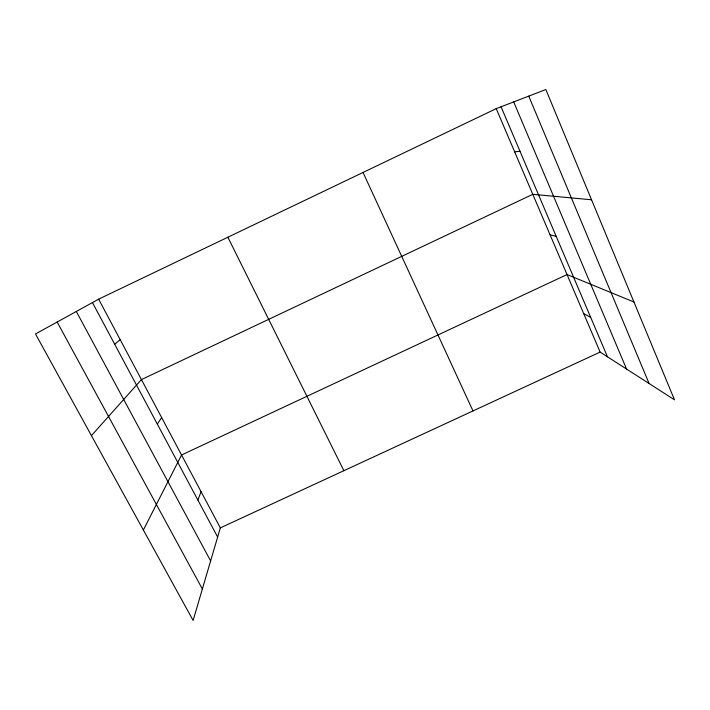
<?xml version="1.0" encoding="UTF-8"?>
<svg xmlns="http://www.w3.org/2000/svg" width="710" height="710" viewBox="0 0 710 710"><rect width="100%" height="100%" fill="white"/><g stroke="black" fill="none" stroke-linecap="round" stroke-linejoin="round"><path stroke-width="1.06" d="M98.637 299.158L220.331 527.885L193.12 620.46L35.5 333.957L98.637 299.158L496.219 108.639L545.848 89.54L674.5 399.828L600.119 352.08L496.219 108.639M197.868 500.062L201.099 491.737M143.367 530.024L181.547 454.986L567.033 274.557L633.941 302.007M157.318 424.101L161.658 417.613M91.439 435.629L141.432 379.593L532.784 194.318L591.554 199.785M114.674 344.217L120.221 339.735M220.331 527.885L600.119 352.08M514.67 151.869L519.977 151.23M550.055 234.788L556.232 236.421M583.718 313.651L590.684 317.379M57.155 322.02L202.368 588.998M76.307 311.459L210.621 560.918M92.442 302.567L217.633 537.071M227.866 237.229L343.88 470.695M363.032 172.459L472.993 410.93M501.056 106.775L607.467 356.802M513.694 101.912L626.557 369.058M528.755 96.116L649.126 383.542"/></g></svg>
